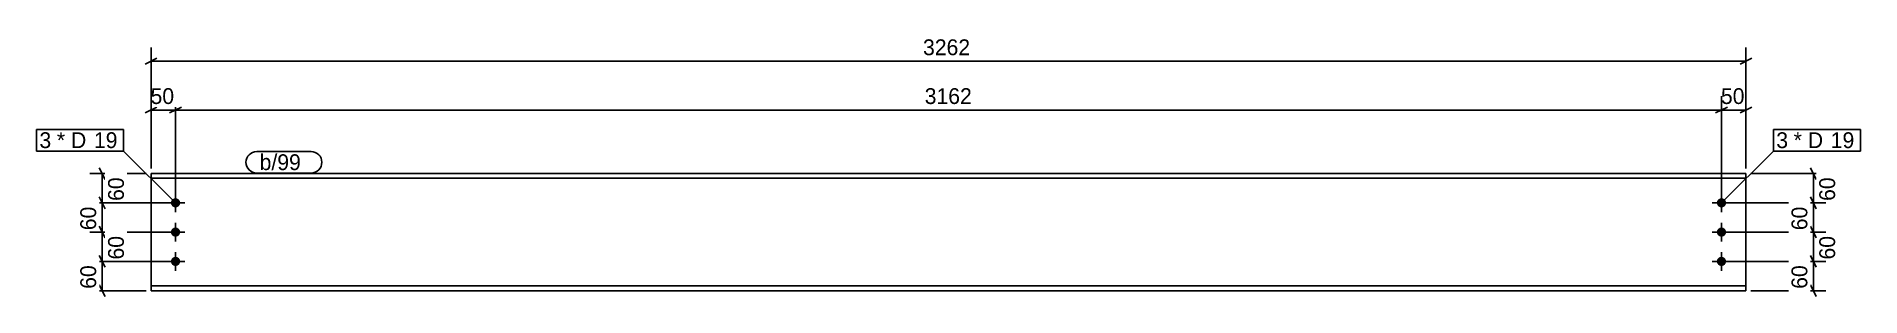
# Model space of a CAD drawing. Header units: millimetres. Extents: x 32 to 3763, y 32 to 565.
import ezdxf

# ---------------------------------------------------------------- set-up
doc = ezdxf.new("R2010")
doc.units = ezdxf.units.MM
doc.linetypes.add('DXK_LINE_DOT4', pattern=[0.9408, 0.4704, -0.4704])
doc.styles.add('Comic Sans MS', font='COMIC.TTF', dxfattribs={"height": 0.2})

msp = doc.modelspace()

# ---------------------------------------------------------------- hatches: boundary and pattern name
at = {"linetype": 'Continuous'}
for points in [[(306.9, 224, -1), (325.9, 224, -1)], [(3468.9, 224, -1), (3487.9, 224, -1)], [(306.9, 164, -1), (325.9, 164, -1)], [(3468.9, 164, -1), (3487.9, 164, -1)], [(306.9, 104, -1), (325.9, 104, -1)], [(3468.9, 104, -1), (3487.9, 104, -1)]]:
    msp.add_hatch(color=3, dxfattribs=at).paths.add_polyline_path(points)

# ---------------------------------------------------------------- linework, layer by layer
at = {"color": 8, "linetype": 'Continuous'}
for p, q in [((278.4, 520), (254.4, 508)), ((266.4, 514), (3528.4, 514)), ((3516.4, 508), (3540.4, 520)), ((254.4, 408), (278.4, 420)), ((266.4, 294), (266.4, 442.4)), ((266.4, 414), (316.4, 414)), ((328.4, 420), (304.4, 408)), ((328.4, 420), (304.4, 408)), ((316.4, 234), (316.4, 442.4)), ((316.4, 234), (316.4, 442.4)), ((3466.4, 408), (3490.4, 420)), ((3478.4, 234), (3478.4, 442.4)), ((3478.4, 414), (3528.4, 414)), ((3540.4, 420), (3516.4, 408)), ((3528.4, 294), (3528.4, 442.4)), ((256.4, 284), (140.8, 284)), ((160.4, 296), (172.4, 272)), ((166.4, 224), (166.4, 284)), ((3538.4, 284), (3694.8, 284)), ((3660.4, 296), (3672.4, 272)), ((3666.4, 224), (3666.4, 284)), ((306.4, 224), (140.8, 224)), ((172.4, 212), (160.4, 236)), ((3488.4, 224), (3694.8, 224)), ((3672.4, 212), (3660.4, 236)), ((306.4, 164), (138, 164)), ((172.4, 152), (160.4, 176)), ((3488.4, 164), (3694.8, 164)), ((3660.4, 176), (3672.4, 152)), ((3666.4, 104), (3666.4, 164)), ((172.4, 92), (160.4, 116)), ((3672.4, 92), (3660.4, 116)), ((306.4, 104), (140.8, 104)), ((3488.4, 104), (3694.8, 104)), ((256.4, 44), (138, 44)), ((172.4, 32), (160.4, 56)), ((3538.4, 44), (3692, 44)), ((3672.4, 32), (3660.4, 56))]:
    msp.add_line(p, q, dxfattribs=at)
at = {"color": 7, "linetype": 'Continuous'}
for p, q in [((266.4, 274.2), (266.4, 284)), ((3528.4, 284), (266.4, 284)), ((266.4, 274.2), (266.4, 68.8)), ((3528.4, 274.2), (266.4, 274.2)), ((3528.4, 44), (3528.4, 284)), ((266.4, 53.8), (266.4, 68.8)), ((3528.4, 53.8), (266.4, 53.8)), ((266.4, 53.8), (266.4, 44)), ((266.4, 44), (3528.4, 44))]:
    msp.add_line(p, q, dxfattribs=at)
at = {"color": 7, "linetype": 'DXK_LINE_DOT4'}
for p, q in [((266.4, 284), (266.4, 284)), ((266.4, 274.2), (266.4, 284)), ((266.4, 274.2), (266.4, 274.2)), ((266.4, 53.8), (266.4, 53.8)), ((266.4, 53.8), (266.4, 44))]:
    msp.add_line(p, q, dxfattribs=at)
at = {"color": 3, "linetype": 'Continuous'}
for p, q in [((335.4, 224), (297.4, 224)), ((316.4, 205), (316.4, 243)), ((3459.4, 224), (3497.4, 224)), ((3478.4, 205), (3478.4, 243)), ((335.4, 164), (297.4, 164)), ((316.4, 145), (316.4, 183)), ((3459.4, 164), (3497.4, 164)), ((3478.4, 145), (3478.4, 183)), ((316.4, 85), (316.4, 123)), ((3478.4, 85), (3478.4, 123)), ((335.4, 104), (297.4, 104)), ((3459.4, 104), (3497.4, 104))]:
    msp.add_line(p, q, dxfattribs=at)

# ---------------------------------------------------------------- wipeouts: each hides what was drawn before it
at = {"color": 0}
for points in [[(64.1, 336.1), (64.1, 368.1), (38, 368.1), (38, 336.1)], [(3616.5, 336.1), (3616.5, 368.1), (3590.5, 368.1), (3590.5, 336.1)]]:
    msp.add_wipeout(points, dxfattribs=at)

# ---------------------------------------------------------------- next in the draw order: wipeouts: each hides what was drawn before it
for points in [[(1955.9, 520), (1955.9, 564.8), (1838.9, 564.8), (1838.9, 520)], [(3535.9, 420), (3535.9, 464.8), (3470.9, 464.8), (3470.9, 420)], [(64.1, 336.1), (64.1, 368.1), (38, 368.1), (38, 336.1)], [(3616.5, 336.1), (3616.5, 368.1), (3590.5, 368.1), (3590.5, 336.1)], [(587.7, 291), (587.7, 323), (488.4, 323), (488.4, 291)], [(217.2, 286.5), (172.4, 286.5), (172.4, 221.5), (217.2, 221.5)], [(3717.2, 286.5), (3672.4, 286.5), (3672.4, 221.5), (3717.2, 221.5)], [(3717.2, 166.5), (3672.4, 166.5), (3672.4, 101.5), (3717.2, 101.5)]]:
    msp.add_wipeout(points, dxfattribs=at)

# ---------------------------------------------------------------- next in the draw order: linework, layer by layer
at = {"color": 8, "linetype": 'Continuous'}
for p, q in [((3528.4, 294), (3528.4, 542.4)), ((316.4, 414), (3478.4, 414)), ((3466.4, 408), (3490.4, 420)), ((3478.4, 234), (3478.4, 442.4)), ((306.4, 224), (138, 224)), ((160.4, 236), (172.4, 212)), ((166.4, 164), (166.4, 224)), ((3488.4, 224), (3692, 224)), ((3660.4, 236), (3672.4, 212)), ((3666.4, 164), (3666.4, 224)), ((3488.4, 164), (3692, 164)), ((3672.4, 152), (3660.4, 176)), ((3660.4, 116), (3672.4, 92)), ((3488.4, 104), (3692, 104)), ((3666.4, 44), (3666.4, 104))]:
    msp.add_line(p, q, dxfattribs=at)
at = {"color": 7, "linetype": 'Continuous'}
for p, q in [((32, 330.1), (32, 374.1)), ((3584.5, 330.1), (3584.5, 374.1)), ((3478.4, 224), (3584.5, 330.1))]:
    msp.add_line(p, q, dxfattribs=at)

# ---------------------------------------------------------------- next in the draw order: texts
at = {"color": 3, "style": 'Comic Sans MS'}
for s, p in [('3262', (1845.3, 526.4)), ('50', (3477.3, 426.4))]:
    msp.add_text(s, height=32.38, dxfattribs=at).set_placement(p)
for p in [(210.8, 227.9), (3710.8, 227.9), (3710.8, 107.9)]:
    msp.add_text('60', height=32.38, rotation=90.0002, dxfattribs=at).set_placement(p)

# ---------------------------------------------------------------- next in the draw order: wipeouts: each hides what was drawn before it
at = {"color": 0}
for points in [[(139.9, 336.1), (139.9, 368.1), (73.7, 368.1), (73.7, 336.1)], [(3692.3, 336.1), (3692.3, 368.1), (3626.1, 368.1), (3626.1, 336.1)], [(587.7, 291), (587.7, 323), (488.4, 323), (488.4, 291)]]:
    msp.add_wipeout(points, dxfattribs=at)

# ---------------------------------------------------------------- next in the draw order: linework, layer by layer
at = {"color": 7, "linetype": 'Continuous'}
for p, q in [((482.4, 329), (593.7, 329)), ((482.4, 285), (593.7, 285))]:
    msp.add_line(p, q, dxfattribs=at)
for centre, start, end in [((482.4, 307), 90, 270), ((593.7, 307), 270, 90)]:
    msp.add_arc(centre, 22, start, end, dxfattribs=at)

# ---------------------------------------------------------------- next in the draw order: texts
at = {"color": 3, "style": 'Comic Sans MS'}
msp.add_text('b/99', height=32.38, dxfattribs=at).set_placement((488.4, 291))

# ---------------------------------------------------------------- next in the draw order: wipeouts: each hides what was drawn before it
at = {"color": 0}
for points in [[(323.9, 420), (323.9, 464.8), (258.9, 464.8), (258.9, 420)], [(1952.5, 420), (1952.5, 464.8), (1842.3, 464.8), (1842.3, 420)], [(139.9, 336.1), (139.9, 368.1), (73.7, 368.1), (73.7, 336.1)], [(3692.3, 336.1), (3692.3, 368.1), (3626.1, 368.1), (3626.1, 336.1)], [(160.4, 226.5), (115.6, 226.5), (115.6, 161.5), (160.4, 161.5)], [(3660.4, 226.5), (3615.6, 226.5), (3615.6, 161.5), (3660.4, 161.5)], [(3660.4, 106.5), (3615.6, 106.5), (3615.6, 41.5), (3660.4, 41.5)]]:
    msp.add_wipeout(points, dxfattribs=at)

# ---------------------------------------------------------------- next in the draw order: linework, layer by layer
at = {"color": 8, "linetype": 'Continuous'}
for p, q in [((266.4, 294), (266.4, 542.4)), ((306.4, 164), (140.8, 164)), ((160.4, 176), (172.4, 152)), ((166.4, 104), (166.4, 164))]:
    msp.add_line(p, q, dxfattribs=at)

# ---------------------------------------------------------------- next in the draw order: texts
at = {"color": 3, "style": 'Comic Sans MS'}
for s, height, p in [('50', 32.38, (265.3, 426.4)), ('3162', 32.38, (1848.7, 426.4)), ('3', 32.4, (38, 336.1)), ('3', 32.4, (3590.5, 336.1))]:
    msp.add_text(s, height=height, dxfattribs=at).set_placement(p)
for p in [(154, 167.9), (3654, 167.9), (3654, 47.9)]:
    msp.add_text('60', height=32.38, rotation=90.0002, dxfattribs=at).set_placement(p)

# ---------------------------------------------------------------- next in the draw order: wipeouts: each hides what was drawn before it
at = {"color": 0}
for points in [[(194.7, 336.1), (194.7, 368.1), (149.5, 368.1), (149.5, 336.1)], [(3747.2, 336.1), (3747.2, 368.1), (3701.9, 368.1), (3701.9, 336.1)]]:
    msp.add_wipeout(points, dxfattribs=at)

# ---------------------------------------------------------------- next in the draw order: wipeouts: each hides what was drawn before it
for points in [[(194.7, 336.1), (194.7, 368.1), (149.5, 368.1), (149.5, 336.1)], [(3747.2, 336.1), (3747.2, 368.1), (3701.9, 368.1), (3701.9, 336.1)], [(217.2, 166.5), (172.4, 166.5), (172.4, 101.5), (217.2, 101.5)]]:
    msp.add_wipeout(points, dxfattribs=at)

# ---------------------------------------------------------------- next in the draw order: linework, layer by layer
at = {"color": 7, "linetype": 'Continuous'}
for p, q in [((32, 374.1), (210.3, 374.1)), ((210.3, 330.1), (210.3, 374.1)), ((3584.5, 374.1), (3762.8, 374.1)), ((3762.8, 330.1), (3762.8, 374.1)), ((32, 330.1), (210.3, 330.1)), ((316.4, 224), (210.3, 330.1)), ((3584.5, 330.1), (3762.8, 330.1))]:
    msp.add_line(p, q, dxfattribs=at)
at = {"color": 8, "linetype": 'Continuous'}
for p, q in [((160.4, 116), (172.4, 92)), ((306.4, 104), (138, 104)), ((166.4, 44), (166.4, 104))]:
    msp.add_line(p, q, dxfattribs=at)

# ---------------------------------------------------------------- next in the draw order: texts
at = {"color": 3, "style": 'Comic Sans MS'}
for s, p in [('* D', (73.7, 336.1)), ('19', (149.5, 336.1)), ('* D', (3626.1, 336.1)), ('19', (3701.9, 336.1))]:
    msp.add_text(s, height=32.38, dxfattribs=at).set_placement(p)
msp.add_text('60', height=32.38, rotation=90.0002, dxfattribs=at).set_placement((210.8, 107.9))

# ---------------------------------------------------------------- next in the draw order: wipeouts: each hides what was drawn before it
at = {"color": 0}
msp.add_wipeout([(160.4, 106.5), (115.6, 106.5), (115.6, 41.5), (160.4, 41.5)], dxfattribs=at)

# ---------------------------------------------------------------- next in the draw order: texts
at = {"color": 3, "style": 'Comic Sans MS'}
msp.add_text('60', height=32.38, rotation=90.0002, dxfattribs=at).set_placement((154, 47.9))

doc.saveas('drawing.dxf')
